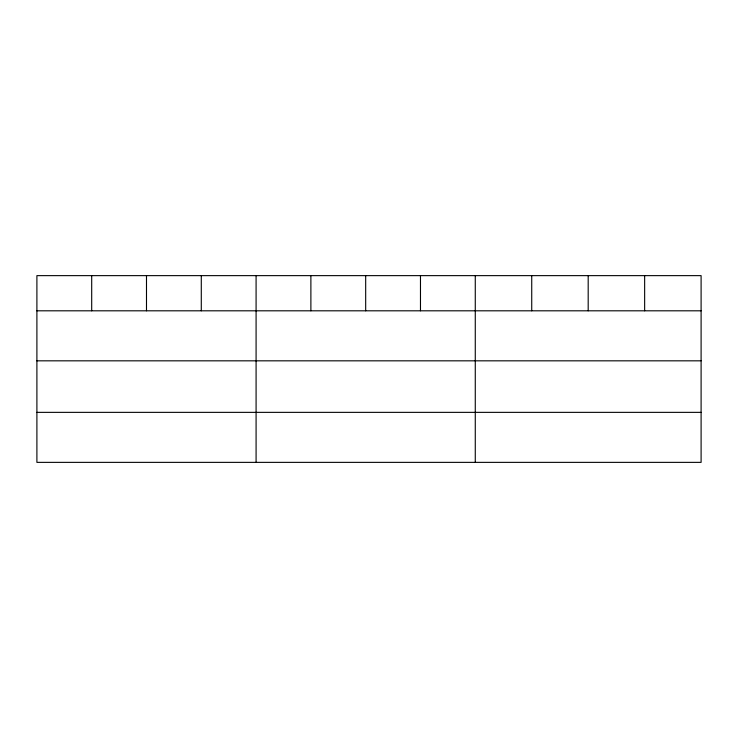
<?xml version="1.0" encoding="UTF-8"?>
<svg xmlns="http://www.w3.org/2000/svg" width="738" height="738" viewBox="0 0 738 738"><rect width="100%" height="100%" fill="white"/><g stroke="black" fill="none" stroke-linecap="round" stroke-linejoin="round"><path stroke-width="1.11" d="M701.1 360.827L701.1 275.634L36.9 275.634L36.9 462.366L701.1 462.366L701.1 360.827L36.9 360.827M36.9 310.809L701.1 310.809M36.9 412.358L701.1 412.358M644.643 275.634L644.643 310.809M588.186 275.634L588.186 310.809M531.729 275.634L531.729 310.809M475.272 275.634L475.272 462.366M420.476 275.634L420.476 310.809M365.679 275.634L365.679 310.809M310.882 275.634L310.882 310.809M256.086 275.634L256.086 462.366M201.289 275.634L201.289 310.809M146.493 275.634L146.493 310.809M91.697 275.634L91.697 310.809"/></g></svg>
